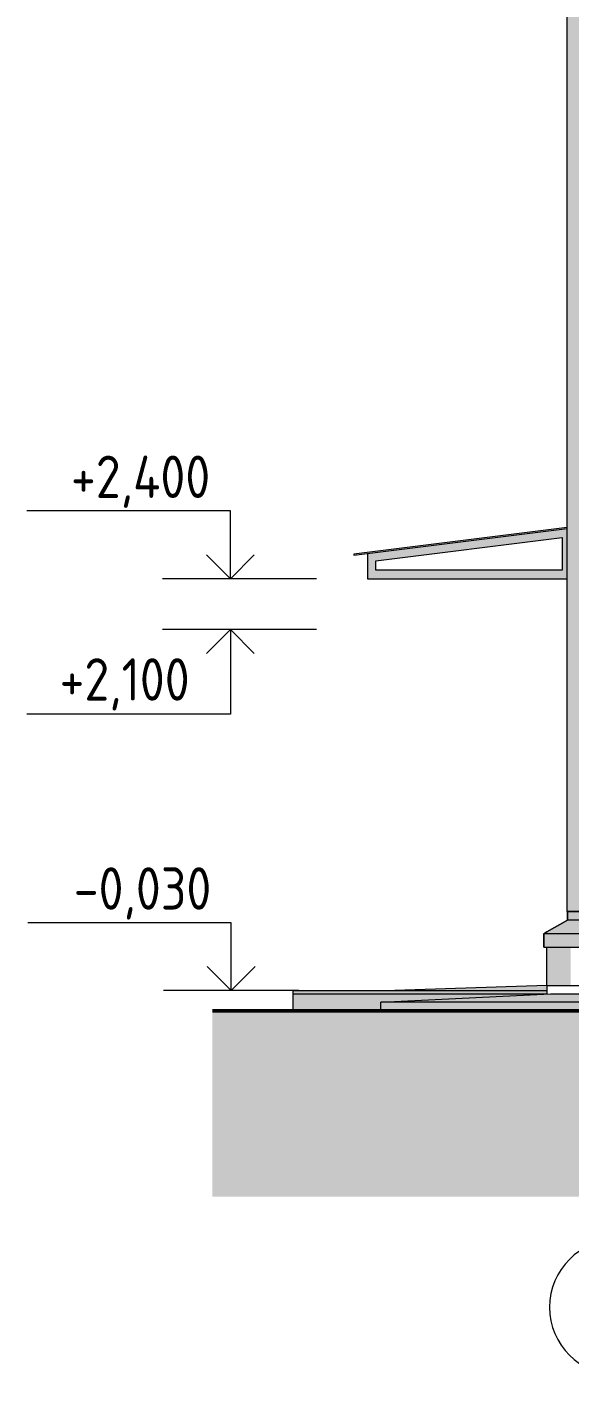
# Model space of a CAD drawing. Header units: millimetres. Extents: x 148937 to 2048786, y 870 to 351006.
# Drawn here: x 597236 to 600435, y 318854 to 326810 of the extents above; entities that cross this region are included whole.
import ezdxf

# ---------------------------------------------------------------- set-up
doc = ezdxf.new("R2010")
doc.units = ezdxf.units.MM
for name, color, linetype, lineweight in [('Высотные отметки', 7, 'Continuous', 9), ('Обобщенные модели', 7, 'Continuous', 18), ('Оси', 72, 'Continuous', 9), ('Перекрытия', 7, 'Continuous', 18), ('Стены', 7, 'Continuous', 18), ('Типовые аннотации', 7, 'Continuous', 9), ('Элементы узлов', 7, 'Continuous', 18)]:
    doc.layers.add(name, color=color, linetype=linetype, lineweight=lineweight)
doc.layers.add('Линии', color=7, linetype='Continuous', lineweight=9, true_color=0x00a600)
doc.layers.add('Ограждение', color=7, linetype='Continuous', lineweight=9, true_color=0x408080)
doc.styles.add('GOST Common_1', font='GOST Common.ttf', dxfattribs={"width": 0.9, "height": 250})

# ---------------------------------------------------------------- blocks, each defined once
blk = doc.blocks.new('125_Горизонтальный козырек - Горизонтальный козырек L_1200-1197451-_О__Ф__А-В__Восточный')
at = {"layer": 'Ограждение'}
h = blk.add_hatch(dxfattribs=at)
h.set_pattern_fill('FP_7', style=0, pattern_type=2)
h.set_pattern_definition([(236.31, (1066.8, 1244.6), (-1778, -3556), [641.07, -5769.6]), (236.31, (1102.36, 1137.9), (-1778, -3556), [384.64, -6026.03]), (236.31, (889, 1137.9), (-1778, -3556), [384.64, -6026.03])])
h.paths.add_polyline_path([(-1555, 2540), (-295, 2697.5), (-295, 2702.5), (-1555, 2545)], flags=0)
at = {"layer": 'Ограждение', "true_color": 0x9ea0a1}
h = blk.add_hatch(color=253, dxfattribs=at)
h.paths.add_polyline_path([(-325, 2400), (-295, 2400), (-295, 2697.5), (-1475, 2550), (-1475, 2400), (-1096.3, 2400)], flags=0)
h.paths.add_polyline_path([(-1096.3, 2450), (-1425, 2450), (-1425, 2506.2), (-325, 2643.7), (-325, 2450)], flags=0)
at = {"layer": 'Ограждение', "color": 7}
for p, q in [((-295, 2702.5), (-1555, 2545)), ((-1555, 2540), (-295, 2697.5)), ((-1425, 2506.2), (-325, 2643.7)), ((-325, 2643.7), (-325, 2450)), ((-1475, 2550), (-1475, 2400)), ((-1555, 2545), (-1555, 2540)), ((-1425, 2450), (-1425, 2506.2)), ((-1475, 2400), (-295, 2400)), ((-325, 2450), (-1425, 2450))]:
    blk.add_line(p, q, dxfattribs=at)
blk = doc.blocks.new('190_ФЭ_Цоколь_Типовой - ФЭ-Ц1_140х80-1285859-_О__Ф__А-В__Восточный')
at = {"layer": 'Линии', "color": 7, "lineweight": 18}
for p, q in [((-294.9, 434.8), (-294.9, 384.8)), ((-294.9, 384.8), (-415, 315.5)), ((-415, 315.5), (-433.1, 305)), ((-433.1, 225), (-433.1, 305))]:
    blk.add_line(p, q, dxfattribs=at)
blk = doc.blocks.new('190_ФЭ_Цоколь_Типовой - ФЭ-Ц1_140х80-1286434-_О__Ф__А-В__Восточный')
at = {"layer": 'Обобщенные модели', "true_color": 0x9ea0a1}
for points in [[(-48, 481.8), (3675, 481.8), (3675, 491.4), (-50.6, 491.4), (-48, 481.9)], [(1291.1, 451.8), (3675, 451.8), (3675, 481.8), (-22, 481.8), (-22, 451.8), (97.4, 451.8)], [(3675, 491.4), (3675, 492.2), (3652.2, 491.4)], [(-65, 384.8), (3675, 384.8), (3675, 434.8), (-294.9, 434.8), (-294.9, 384.8), (-105, 384.8)], [(-32, 434.8), (3675, 434.8), (3675, 451.8), (-48, 451.7), (-65, 435), (-48, 434.8)], [(-65, 305), (3675, 305), (3675, 384.8), (-295, 384.8), (-433.1, 305), (-105, 305)], [(383.3, 225), (3675, 225), (3675, 305), (-433.1, 305), (-433.1, 225), (97.4, 225)]]:
    blk.add_hatch(color=253, dxfattribs=at).paths.add_polyline_path(points, flags=0)
at = {"layer": 'Линии', "color": 7, "lineweight": 18}
for p, q in [((3675, 492.2), (-22, 492.2)), ((3675, 492.2), (3675, 491.4)), ((3675, 491.4), (3675, 481.8)), ((3675, 451.8), (3675, 481.8)), ((-294.9, 384.8), (-294.9, 434.8)), ((3675, 451.8), (3675, 434.8)), ((3675, 434.8), (3675, 384.8)), ((-415, 315.5), (-294.9, 384.8)), ((3675, 384.8), (3675, 315.5)), ((-433.1, 305), (-415, 315.5)), ((-433.1, 305), (-433.1, 225)), ((3675, 315.5), (3675, 305)), ((3675, 225), (3675, 305)), ((-433.1, 225), (3675, 225))]:
    blk.add_line(p, q, dxfattribs=at)
at = {"layer": 'Обобщенные модели'}
for p, q in [((3675, 491.4), (-50.6, 491.4)), ((3675, 481.8), (-48, 481.8)), ((3675, 434.8), (-294.9, 434.8)), ((-48, 451.8), (3675, 451.8)), ((3675, 384.8), (-294.9, 384.8)), ((3675, 305), (-433.1, 305))]:
    blk.add_line(p, q, dxfattribs=at)
blk = doc.blocks.new('190_ФЭ_Стена_Стык угловой внешний фигурный - ФЭ-У1_230х230-1304566-_О__Ф__А-В__Восточный')
at = {"layer": 'Обобщенные модели', "true_color": 0xcfd0cf}
blk.add_hatch(color=254, dxfattribs=at).paths.add_polyline_path([(-201, 435), (-65, 435), (-65, 8700), (-295, 8700), (-295, 435)], flags=0)
at = {"layer": 'Линии', "color": 7, "lineweight": 18}
for p, q in [((-295, 435), (-295, 8700)), ((-65, 435), (-295, 435))]:
    blk.add_line(p, q, dxfattribs=at)
blk = doc.blocks.new('Ось сетки - Круг_Ø8 мм-6577-_О__Ф__А-В__Восточный')
at = {"layer": 'Оси', "lineweight": 20}
for start, end in [(360, 180), (180, 360)]:
    blk.add_arc((0, -1900), 400, start, end, dxfattribs=at)
blk = doc.blocks.new('Высотные отметки - Стрелка вниз-5092-_О__Ф__А-В__Восточный')
at = {"layer": 'Типовые аннотации'}
for p, q in [((-1883.5, 2100), (-2683.5, 2100)), ((-2283.5, 2100), (-2283.5, 1600)), ((-2283.5, 1600), (-3483.5, 1600))]:
    blk.add_line(p, q, dxfattribs=at)
at = {"layer": 'Типовые аннотации', "lineweight": 20}
for q in [(-2424.9, 1958.6), (-2142.1, 1958.6)]:
    blk.add_line((-2283.5, 2100), q, dxfattribs=at)
blk = doc.blocks.new('Высотные отметки - Стрелка вверх-5091-_О__Ф__А-В__Восточный')
at = {"layer": 'Типовые аннотации'}
for p, q in [((14316.3, 7000), (15516.3, 7000)), ((14316.3, 6600), (14316.3, 7000)), ((13916.3, 6600), (14716.3, 6600))]:
    blk.add_line(p, q, dxfattribs=at)
at = {"layer": 'Типовые аннотации', "lineweight": 20}
for q in [(14174.9, 6741.4), (14457.8, 6741.4)]:
    blk.add_line((14316.3, 6600), q, dxfattribs=at)

msp = doc.modelspace()

# ---------------------------------------------------------------- hatches: boundary and pattern name
at = {"layer": 'Перекрытия', "true_color": 0xbabfc5}
for points in [[(600299.63343, 321123.5814), (600304.63343, 321123.5814), (600304.63343, 321153.5814), (599405.83343, 321123.5814), (599623.32029, 321123.5814)], [(599224.63343, 321003.5814), (599324.63343, 321003.5814), (599324.63343, 321053.5814), (600304.63343, 321103.5814), (598804.63343, 321103.5814), (598804.63343, 321003.5814)]]:
    msp.add_hatch(color=9, dxfattribs=at).paths.add_polyline_path(points, flags=0)
at = {"layer": 'Перекрытия', "true_color": 0xc0c0c0}
msp.add_hatch(color=9, dxfattribs=at).paths.add_polyline_path([(599324.63343, 321103.5814), (600304.63343, 321103.5814), (600304.63343, 321123.5814), (598804.63343, 321123.5814), (598804.63343, 321103.5814), (599224.63343, 321103.5814)], flags=0)
at = {"layer": 'Перекрытия', "true_color": 0xb9d0cb}
for points in [[(599324.63343, 321053.5814), (603774.63343, 321053.5814), (603774.63343, 321103.5814), (600324.63343, 321103.5814), (599623.32029, 321068.51575)], [(602010.76152, 321003.5814), (603774.63343, 321003.5814), (603774.63343, 321053.5814), (599324.63343, 321053.5814), (599324.63343, 321003.5814), (600817.04091, 321003.5814)]]:
    msp.add_hatch(color=9, dxfattribs=at).paths.add_polyline_path(points, flags=0)
at = {"layer": 'Стены', "true_color": 0x9ea0a1}
msp.add_hatch(color=253, dxfattribs=at).paths.add_polyline_path([(600444.63343, 321153.5814), (600444.63343, 321378.5814), (600304.63343, 321378.5814), (600304.63343, 321153.5814)], flags=0)
at = {"layer": 'Элементы узлов', "true_color": 0xffffff}
msp.add_hatch(color=7, dxfattribs=at).paths.add_polyline_path([(598330.84055, 319906.52059), (614919.63343, 319906.52059), (614919.63343, 321003.5814), (598330.84055, 321003.5814)], flags=0)

# ---------------------------------------------------------------- linework, layer by layer
at = {"layer": 'Высотные отметки'}
for p, q in [((598444.63343, 323553.5814), (598436.15466, 323553.5814)), ((598444.63343, 323253.5814), (598436.15466, 323253.5814)), ((598804.63343, 321123.5814), (598441.1116, 321123.5814))]:
    msp.add_line(p, q, dxfattribs=at)
at = {"layer": 'Линии', "color": 7, "true_color": 0xffffff}
for p, q in [((598944.63343, 323553.5814), (598444.63343, 323553.5814)), ((598944.63343, 323253.5814), (598444.63343, 323253.5814))]:
    msp.add_line(p, q, dxfattribs=at)
at = {"layer": 'Линии', "color": 7, "lineweight": 18}
for p, q in [((600304.63343, 321153.5814), (600304.63343, 321378.5814)), ((600304.63343, 321153.5814), (599405.83343, 321123.5814)), ((600304.63343, 321153.5814), (613134.63343, 321153.5814)), ((600304.63343, 321153.5814), (600304.63343, 321123.5814)), ((598804.63343, 321123.5814), (598804.63343, 321003.5814)), ((598804.63343, 321123.5814), (600304.63343, 321123.5814)), ((598804.63343, 321103.5814), (600304.63343, 321103.5814)), ((599324.63343, 321053.5814), (600324.63343, 321103.5814)), ((600304.63343, 321123.5814), (600304.63343, 321103.5814)), ((600324.63343, 321103.5814), (603774.63343, 321103.5814)), ((599324.63343, 321003.5814), (599324.63343, 321053.5814))]:
    msp.add_line(p, q, dxfattribs=at)
at = {"layer": 'Линии', "color": 7, "lineweight": 50}
msp.add_line((614919.63343, 321003.5814), (598330.84055, 321003.5814), dxfattribs=at)
at = {"layer": 'Перекрытия'}
msp.add_line((603774.63343, 321053.5814), (599324.63343, 321053.5814), dxfattribs=at)

# ---------------------------------------------------------------- block references
at = {"layer": 'Высотные отметки', "lineweight": 20, "extrusion": (0, 0, -1)}
for p in [(-612752.49635, 316953.5814), (-612757.45329, 314523.5814)]:
    msp.add_blockref('Высотные отметки - Стрелка вверх-5091-_О__Ф__А-В__Восточный', p, dxfattribs=at)
at = {"layer": 'Высотные отметки', "lineweight": 20}
msp.add_blockref('Высотные отметки - Стрелка вниз-5092-_О__Ф__А-В__Восточный', (600719.63343, 321153.5814), dxfattribs=at)
at = {"layer": 'Обобщенные модели'}
for name in ['190_ФЭ_Стена_Стык угловой внешний фигурный - ФЭ-У1_230х230-1304566-_О__Ф__А-В__Восточный', '190_ФЭ_Цоколь_Типовой - ФЭ-Ц1_140х80-1286434-_О__Ф__А-В__Восточный', '190_ФЭ_Цоколь_Типовой - ФЭ-Ц1_140х80-1285859-_О__Ф__А-В__Восточный']:
    msp.add_blockref(name, (600719.63343, 321153.5814), dxfattribs=at)
at = {"layer": 'Ограждение', "color": 7}
msp.add_blockref('125_Горизонтальный козырек - Горизонтальный козырек L_1200-1197451-_О__Ф__А-В__Восточный', (600719.63343, 321153.5814), dxfattribs=at)
at = {"layer": 'Оси', "lineweight": 20}
msp.add_blockref('Ось сетки - Круг_Ø8 мм-6577-_О__Ф__А-В__Восточный', (600719.63343, 321153.5814), dxfattribs=at)

# ---------------------------------------------------------------- texts
at = {"layer": 'Высотные отметки', "char_height": 250, "attachment_point": 1, "line_spacing_factor": 1.022761, "style": 'GOST Common_1'}
for s, insert, width in [('+2,400', (597496.16455, 324280.28848), 1055.9762435), ('+2,100', (597428.84953, 323084.13806), 977.532294), ('-0,030', (597512.43553, 321850.28848), 1028.8225687)]:
    msp.add_mtext(s, dxfattribs=dict(at, insert=insert, width=width))

doc.saveas('drawing.dxf')
